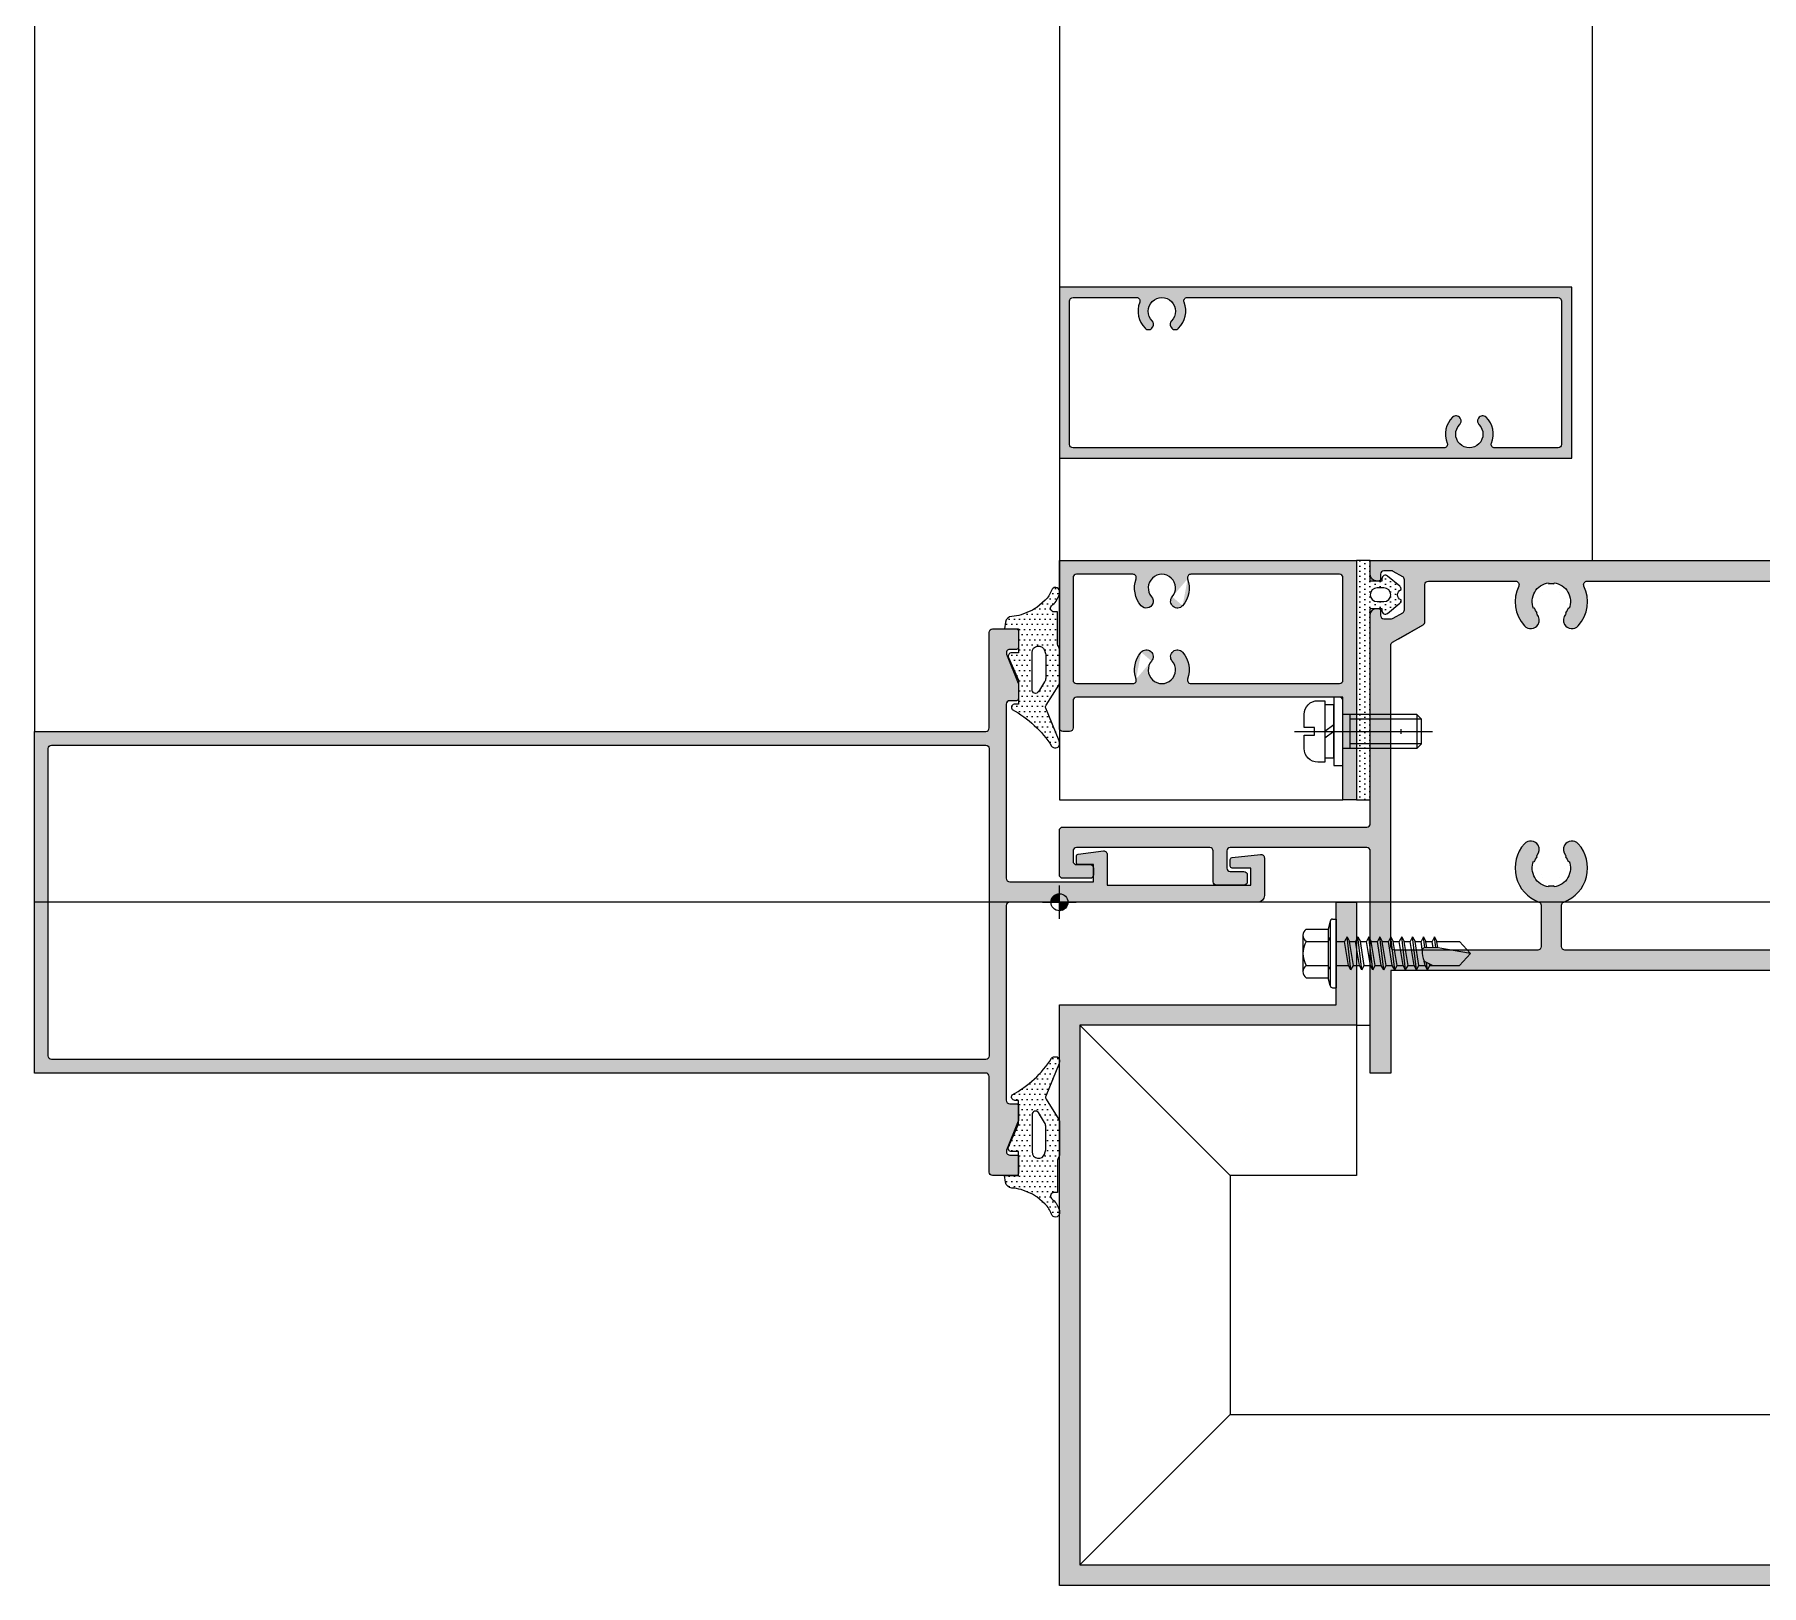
# Model space of a CAD drawing. Header units: millimetres. Extents: x 434053 to 1059003, y -2417481 to 936527.
# Drawn here: x 562013.7 to 562266.5, y -2235535.7 to -2235308.7 of the extents above; entities that cross this region are included whole.
import ezdxf

# ---------------------------------------------------------------- set-up
doc = ezdxf.new("R2010")
doc.units = ezdxf.units.MM
doc.header["$LTSCALE"] = 1000
doc.header["$MEASUREMENT"] = 0
for name, pattern in [('CENTER', [2, 1.25, -0.25, 0.25, -0.25]), ('CENTER2', [1.125, 0.75, -0.125, 0.125, -0.125]), ('HIDDEN', [9.525, 6.35, -3.175]), ('HIDDEN2', [4.7625, 3.175, -1.5875])]:
    doc.linetypes.add(name, pattern=pattern)
for name, color, linetype in [('ALUM', 1, 'Continuous'), ('ALUM-V', 11, 'Continuous'), ('ELASTOMER', 6, 'Continuous'), ('ELASTOMER-V', 241, 'Continuous'), ('EXTRUSION-V', 141, 'Continuous'), ('EXTRUSION1', 4, 'Continuous'), ('FASTENER', 191, 'Continuous'), ('GRID', 8, 'CENTER'), ('SFC-ELASTOMER', 6, 'Continuous'), ('SFC-ELASTOMER-V', 241, 'Continuous'), ('型材断面填充', 254, 'Continuous'), ('铝板断面填充', 14, 'Continuous')]:
    doc.layers.add(name, color=color, linetype=linetype)
pattern_1 = [(45, (-5.177405, -3.52174), (-0.04419417, 0.04419417), [])]

# ---------------------------------------------------------------- blocks, each defined once
blk = doc.blocks.new('20210923-LC06')
at = {"layer": '型材断面填充', "linetype": 'ByBlock'}
h = blk.add_hatch(color=256, dxfattribs=at)
h.paths.add_polyline_path([(75, 12.5), (0, 12.5), (0, -12.5), (75, -12.5)])
edge = h.paths.add_edge_path(flags=16)
edge.add_arc((73, 10.5), 0.5, 0, 90, ccw=False)
edge.add_line((73.5, 10.5), (73.5, -10.5))
edge.add_arc((73, -10.5), 0.5, -90, 0, ccw=False)
edge.add_line((73, -11), (63.71, -11))
edge.add_arc((63.71, -10.5), 0.5, 157.9757, 270, ccw=False)
edge.add_arc((60, -9), 3.5, 337.9757, 405.5225)
edge.add_arc((61.96, -7), 0.7, 45.5225, 150)
edge.add_line((61.36, -6.65), (61.3, -6.74))
edge.add_arc((61.91, -7.09), 0.7, 150, 224.9739)
edge.add_arc((60, -9), 2, -224.9739, 44.9739, ccw=False)
edge.add_arc((58.09, -7.09), 0.7, 315.0261, 390)
edge.add_line((58.7, -6.74), (58.64, -6.65))
edge.add_arc((58.04, -7), 0.7, 30, 134.4775)
edge.add_arc((60, -9), 3.5, 134.4775, 202.0243)
edge.add_arc((56.29, -10.5), 0.5, -90, 22.0243, ccw=False)
edge.add_line((56.29, -11), (2, -11))
edge.add_arc((2, -10.5), 0.5, 180, 270, ccw=False)
edge.add_line((1.5, -10.5), (1.5, 10.5))
edge.add_arc((2, 10.5), 0.5, 90, 180, ccw=False)
edge.add_line((2, 11), (11.29, 11))
edge.add_arc((11.29, 10.5), 0.5, -22.0243, 90, ccw=False)
edge.add_arc((15, 9), 3.5, 157.9757, 225.5225)
edge.add_arc((13.04, 7), 0.7, 225.5225, 330)
edge.add_line((13.64, 6.65), (13.7, 6.74))
edge.add_arc((13.09, 7.09), 0.7, 330, 404.9739)
edge.add_arc((15, 9), 2, -44.9739, 224.9739, ccw=False)
edge.add_arc((16.91, 7.09), 0.7, 135.0261, 210)
edge.add_line((16.3, 6.74), (16.36, 6.65))
edge.add_arc((16.96, 7), 0.7, 210, 314.4775)
edge.add_arc((15, 9), 3.5, 314.4775, 382.0243)
edge.add_arc((18.71, 10.5), 0.5, 90, 202.0243, ccw=False)
edge.add_line((18.71, 11), (73, 11))
at = {"color": 0, "linetype": 'ByBlock'}
blk.add_lwpolyline([(75, 12.5), (0, 12.5), (0, -12.5), (75, -12.5)], close=True, dxfattribs=at)
blk.add_lwpolyline([(73, 11, -0.414214), (73.5, 10.5), (73.5, -10.5, -0.414214), (73, -11), (63.71, -11, -0.531846), (63.24, -10.31, 0.30357), (62.45, -6.5, 0.490314), (61.36, -6.65), (61.3, -6.74, 0.339327), (61.41, -7.59, -2.412658), (58.59, -7.59, 0.339327), (58.7, -6.74), (58.64, -6.65, 0.490314), (57.55, -6.5, 0.30357), (56.76, -10.31, -0.531846), (56.29, -11), (2, -11, -0.414214), (1.5, -10.5), (1.5, 10.5, -0.414214), (2, 11), (11.29, 11, -0.531846), (11.76, 10.31, 0.30357), (12.55, 6.5, 0.490314), (13.64, 6.65), (13.7, 6.74, 0.339327), (13.59, 7.59, -2.412658), (16.41, 7.59, 0.339327), (16.3, 6.74), (16.36, 6.65, 0.490314), (17.45, 6.5, 0.30357), (18.24, 10.31, -0.531846), (18.71, 11)], format="xyb", close=True, dxfattribs=at)
blk = doc.blocks.new('20221228-LC13')
at = {"layer": '型材断面填充', "linetype": 'ByBlock'}
h = blk.add_hatch(color=256, dxfattribs=at)
edge = h.paths.add_edge_path()
edge.add_line((2, -20.5), (2, -24.5))
edge.add_arc((1.5, -24.5), 0.5, 270, 360, ccw=False)
edge.add_line((1.5, -25), (0.5, -25))
edge.add_arc((0.5, -24.5), 0.5, 180.0001, 270, ccw=False)
edge.add_line((0, -24.5), (0, 0))
edge.add_line((0, 0), (43.5, 0))
edge.add_line((43.5, 0), (43.5, -35))
edge.add_line((43.5, -35), (41.5, -35))
edge.add_line((41.5, -35), (41.5, -20.5))
edge.add_arc((41, -20.5), 0.5, 0.0001, 90)
edge.add_line((41, -20), (2.5, -20))
edge.add_arc((2.5, -20.5), 0.5, 90, 180)
edge = h.paths.add_edge_path(flags=16)
edge.add_arc((2.5, -17.5), 0.5, 180, 270)
edge.add_line((2.5, -18), (10.76, -18))
edge.add_arc((10.76, -17.5), 0.5, 270, 379.4712)
edge.add_arc((15, -16), 4, 139.4712, 199.4712, ccw=False)
edge.add_arc((12.72, -14.05), 1, -40.5288, 139.4712, ccw=False)
edge.add_arc((15, -16), 2, 139.4712, 400.5288)
edge.add_arc((17.28, -14.05), 1, 40.5288, 220.5288, ccw=False)
edge.add_arc((15, -16), 4, -19.4712, 40.5288, ccw=False)
edge.add_arc((19.24, -17.5), 0.5, 160.5288, 270)
edge.add_line((19.24, -18), (41, -18))
edge.add_arc((41, -17.5), 0.5, 270, 360)
edge.add_line((41.5, -17.5), (41.5, -2.5))
edge.add_arc((41, -2.5), 0.5, 0, 90)
edge.add_line((41, -2), (19.24, -2))
edge.add_arc((19.24, -2.5), 0.5, 90, 199.4712)
edge.add_arc((15, -4), 4, -40.5288, 19.4712, ccw=False)
edge.add_arc((17.28, -5.95), 1, 139.4712, 319.4712, ccw=False)
edge.add_arc((15, -4), 2, 319.4712, 580.5288)
edge.add_arc((12.72, -5.95), 1, -139.4712, 40.5288, ccw=False)
edge.add_arc((15, -4), 4, 160.5288, 220.5288, ccw=False)
edge.add_arc((10.76, -2.5), 0.5, 340.5288, 450)
edge.add_line((10.76, -2), (2.5, -2))
edge.add_arc((2.5, -2.5), 0.5, 90, 180)
edge.add_line((2, -2.5), (2, -17.5))
at = {"linetype": 'ByBlock'}
for points in [[(2, -20.5), (2, -24.5, -0.414214), (1.5, -25), (0.5, -25, -0.414213), (0, -24.5), (0, 0), (43.5, 0), (43.5, -35), (41.5, -35), (41.5, -20.5, 0.414213), (41, -20), (2.5, -20, 0.414214)], [(2, -17.5, 0.414214), (2.5, -18), (10.76, -18, 0.517638), (11.23, -17.33, -0.267949), (11.96, -13.4, -1), (13.48, -14.7, 2.170601), (16.52, -14.7, -1), (18.04, -13.4, -0.267949), (18.77, -17.33, 0.517638), (19.24, -18), (41, -18, 0.414214), (41.5, -17.5), (41.5, -2.5, 0.414214), (41, -2), (19.24, -2, 0.517638), (18.77, -2.67, -0.267949), (18.04, -6.6, -1), (16.52, -5.3, 2.170601), (13.48, -5.3, -1), (11.96, -6.6, -0.267949), (11.23, -2.67, 0.517638), (10.76, -2), (2.5, -2, 0.414214), (2, -2.5)]]:
    blk.add_lwpolyline(points, format="xyb", close=True, dxfattribs=at)
blk = doc.blocks.new('20211008-LC04')
at = {"layer": '型材断面填充', "linetype": 'ByBlock'}
h = blk.add_hatch(color=256, dxfattribs=at)
edge = h.paths.add_edge_path(flags=16)
edge.add_line((139.73, 22.5), (139.73, -22.5))
edge.add_arc((139.23, -22.5), 0.5, -90, 0, ccw=False)
edge.add_line((139.23, -23), (2.5, -23))
edge.add_arc((2.5, -22.5), 0.5, 180, 270, ccw=False)
edge.add_line((2, -22.5), (2, 22.5))
edge.add_arc((2.5, 22.5), 0.5, 90, 180, ccw=False)
edge.add_line((2.5, 23), (139.23, 23))
edge.add_arc((139.23, 22.5), 0.5, 0, 90, ccw=False)
edge = h.paths.add_edge_path()
edge.add_line((143.7, 37), (142.74, 37))
edge.add_arc((142.74, 36.5), 0.5, 90, 201.8014)
edge.add_line((142.27, 36.31), (143.98, 32.05))
edge.add_arc((143.7, 31.94), 0.3, 0, 21.8014, ccw=False)
edge.add_line((144, 31.94), (144, 29.8))
edge.add_arc((143.7, 29.8), 0.3, -90, 0, ccw=False)
edge.add_line((143.7, 29.5), (142.73, 29.5))
edge.add_arc((142.73, 29), 0.5, 90, 183.6619)
edge.add_line((142.23, 28.97), (142.23, 3.5))
edge.add_arc((142.73, 3.5), 0.5, 180, 270)
edge.add_line((142.73, 3), (155, 3))
edge.add_line((155, 3), (155, 5.5))
edge.add_line((155, 5.5), (152.8, 5.5))
edge.add_arc((152.8, 5.8), 0.3, 180, 270, ccw=False)
edge.add_line((152.5, 5.8), (152.5, 6.74))
edge.add_arc((152.8, 6.74), 0.3, 97.1808, 180, ccw=False)
edge.add_line((152.76, 7.03), (156.44, 7.5))
edge.add_arc((156.5, 7), 0.5, 0, 97.1808, ccw=False)
edge.add_line((157, 7), (157, 2.5))
edge.add_line((157, 2.5), (178, 2.5))
edge.add_line((178, 2.5), (178, 5))
edge.add_line((178, 5), (175.3, 5))
edge.add_arc((175.3, 5.3), 0.3, 180, 270, ccw=False)
edge.add_line((175, 5.3), (175, 6.23))
edge.add_arc((175.3, 6.23), 0.3, 96.3794, 180, ccw=False)
edge.add_line((175.27, 6.53), (179.44, 7))
edge.add_arc((179.5, 6.5), 0.5, 0, 96.3793, ccw=False)
edge.add_line((180, 6.5), (180, 1))
edge.add_arc((179, 1), 1, -90, 0, ccw=False)
edge.add_line((179, 0), (142.73, 0))
edge.add_arc((142.73, -0.5), 0.5, 90, 180)
edge.add_line((142.23, -0.5), (142.23, -28.97))
edge.add_arc((142.73, -29), 0.5, 176.3381, 270)
edge.add_line((142.73, -29.5), (143.7, -29.5))
edge.add_arc((143.7, -29.8), 0.3, 0, 90, ccw=False)
edge.add_line((144, -29.8), (144, -31.94))
edge.add_arc((143.7, -31.94), 0.3, 338.1986, 360, ccw=False)
edge.add_line((143.98, -32.05), (142.27, -36.31))
edge.add_arc((142.74, -36.5), 0.5, 158.1986, 270)
edge.add_line((142.74, -37), (143.7, -37))
edge.add_arc((143.7, -37.3), 0.3, 0, 90, ccw=False)
edge.add_line((144, -37.3), (144, -39.7))
edge.add_arc((143.7, -39.7), 0.3, -90, 0, ccw=False)
edge.add_line((143.7, -40), (140.23, -40))
edge.add_arc((140.23, -39.5), 0.5, 180, 270, ccw=False)
edge.add_line((139.73, -39.5), (139.73, -25.5))
edge.add_arc((139.23, -25.5), 0.5, 0, 90)
edge.add_line((139.23, -25), (0, -25))
edge.add_line((0, -25), (0, 25))
edge.add_line((0, 25), (139.23, 25))
edge.add_arc((139.23, 25.5), 0.5, 270, 360)
edge.add_line((139.73, 25.5), (139.73, 39.5))
edge.add_arc((140.23, 39.5), 0.5, 90, 180, ccw=False)
edge.add_line((140.23, 40), (143.7, 40))
edge.add_arc((143.7, 39.7), 0.3, 0, 90, ccw=False)
edge.add_line((144, 39.7), (144, 37.3))
edge.add_arc((143.7, 37.3), 0.3, 270, 360, ccw=False)
at = {"color": 0, "linetype": 'ByBlock'}
for points in [[(143.7, 37), (142.74, 37, 0.530598), (142.27, 36.31), (143.98, 32.05, -0.095415), (144, 31.94), (144, 29.8, -0.414214), (143.7, 29.5), (142.73, 29.5, 0.43306), (142.23, 28.97), (142.23, 3.5, 0.414214), (142.73, 3), (155, 3), (155, 5.5), (152.8, 5.5, -0.414214), (152.5, 5.8), (152.5, 6.74, -0.377964), (152.76, 7.03), (156.44, 7.5, -0.451416), (157, 7), (157, 2.5), (178, 2.5), (178, 5), (175.3, 5, -0.414214), (175, 5.3), (175, 6.23, -0.381966), (175.27, 6.53), (179.44, 7, -0.447213), (180, 6.5), (180, 1, -0.414214), (179, 0), (142.73, 0, 0.414214), (142.23, -0.5), (142.23, -28.97, 0.43306), (142.73, -29.5), (143.7, -29.5, -0.414214), (144, -29.8), (144, -31.94, -0.095415), (143.98, -32.05), (142.27, -36.31, 0.530598), (142.74, -37), (143.7, -37, -0.414214), (144, -37.3), (144, -39.7, -0.414214), (143.7, -40), (140.23, -40, -0.414214), (139.73, -39.5), (139.73, -25.5, 0.414214), (139.23, -25), (0, -25), (0, 25), (139.23, 25, 0.414214), (139.73, 25.5), (139.73, 39.5, -0.414214), (140.23, 40), (143.7, 40, -0.414214), (144, 39.7), (144, 37.3, -0.414214)], [(139.73, 22.5), (139.73, -22.5, -0.414214), (139.23, -23), (2.5, -23, -0.414214), (2, -22.5), (2, 22.5, -0.414214), (2.5, 23), (139.23, 23, -0.414214)]]:
    blk.add_lwpolyline(points, format="xyb", close=True, dxfattribs=at)
blk = doc.blocks.new('WP')
at = {"linetype": 'ByBlock'}
h = blk.add_hatch(dxfattribs=at)
h.set_pattern_fill('ANSI31', color=0, scale=0.5, style=0)
h.set_pattern_definition(pattern_1)
h.paths.add_polyline_path([(0, 1.25, 0.414214), (-1.25, 0), (0, 0)])
h = blk.add_hatch(dxfattribs=at)
h.set_pattern_fill('ANSI31', color=0, scale=0.5, style=0)
h.set_pattern_definition(pattern_1)
h.paths.add_polyline_path([(0, -1.25, 0.414214), (1.25, 0), (0, 0)])
at = {"color": 0, "linetype": 'ByBlock'}
for p, q in [((-2.45, 0), (2.45, 0)), ((0, -2.45), (0, 2.45))]:
    blk.add_line(p, q, dxfattribs=at)
blk.add_circle((0, 0), 1.25, dxfattribs=at)
blk = doc.blocks.new('1902-190121-05')
at = {"layer": 'SFC-ELASTOMER-V'}
h = blk.add_hatch(dxfattribs=at)
h.set_pattern_fill('DOTS', color=256, scale=12, style=0)
h.set_pattern_definition([(0, (-98970.10256, 48449.7369), (0.375, 0.75), [0, -0.75])])
edge = h.paths.add_edge_path(flags=16)
edge.add_arc((3, 3.79), 1, 340.0516, 360)
edge.add_line((4, 3.79), (4, 7.22))
edge.add_arc((3, 7.22), 1, 0, 32.5125)
edge.add_line((3.84, 7.75), (2.92, 9.2))
edge.add_arc((2.5, 8.93), 0.5, 32.5125, 180)
edge.add_line((2, 8.93), (2, 3.45))
edge.add_arc((2.95, 3.45), 0.945, 180, 344.0436)
edge.add_arc((7.7, 2.09), 4, 160.0516, 164.0436, ccw=False)
edge = h.paths.add_edge_path()
edge.add_line((5.7, -2.5), (5.2, -2.5))
edge.add_arc((5.2, -3), 0.5, 90, 226.5751)
edge.add_line((4.86, -3.36), (5.06, -3.56))
edge.add_arc((2.81, -6), 3.32, 16.0825, 47.2847, ccw=False)
edge.add_line((6, -5.08), (6, -5.53))
edge.add_arc((5.41, -5.5), 0.591, 194.2601, 356.8265, ccw=False)
edge.add_arc((1.38, -6.82), 3.65, 18.8601, 46.1587)
edge.add_line((3.91, -4.19), (2.69, -3.14))
edge.add_arc((6.85, 3.94), 8.22, 234.2774, 239.6178, ccw=False)
edge.add_line((2.05, -2.73), (0.43, -2.06))
edge.add_arc((-1.81, -11.81), 10, 77.0054, 85.1504)
edge.add_arc((-0.88, -0.85), 1, 188.5308, 265.1504, ccw=False)
edge.add_line((-1.87, -0.99), (-2.02, 0))
edge.add_line((-2.02, 0), (0, 0))
edge.add_line((0, 0), (0, 3.5))
edge.add_line((0, 3.5), (-1, 3.5))
edge.add_arc((-1, 4), 0.5, 157.3801, 270, ccw=False)
edge.add_line((-1.46, 4.19), (0, 7.5))
edge.add_line((0, 7.5), (0, 11))
edge.add_line((0, 11), (-0.5, 11))
edge.add_arc((-0.5, 11.5), 0.5, 143.1301, 270, ccw=False)
edge.add_arc((-8.49, 25.72), 15.85, 298.5903, 327.3087)
edge.add_arc((5.28, 16.89), 0.5, 90, 147.3087, ccw=False)
edge.add_line((5.28, 17.39), (5.5, 17.39))
edge.add_arc((5.5, 16.89), 0.5, 0, 90, ccw=False)
edge.add_line((6, 16.89), (6, 16.57))
edge.add_arc((5.5, 16.57), 0.5, 337.7652, 360, ccw=False)
edge.add_line((5.96, 16.38), (4.01, 11.61))
edge.add_arc((4.47, 11.42), 0.5, 157.7652, 212.5125)
edge.add_line((4.05, 11.15), (5.92, 8.21))
edge.add_arc((5.5, 7.95), 0.5, 0, 32.5125, ccw=False)
edge.add_line((6, 7.95), (6, 2.99))
edge.add_arc((5.5, 2.99), 0.5, 323.1301, 360, ccw=False)
edge.add_arc((6.7, 2.09), 1, 143.1301, 180)
edge.add_line((5.7, 2.09), (5.7, -2.5))
at = {"color": 0, "linetype": 'ByBlock'}
blk.add_lwpolyline([(5.7, -2.5), (5.2, -2.5, 0.678166), (4.86, -3.36), (5.06, -3.56, -0.136993), (6, -5.08), (6, -5.53, -0.858364), (4.84, -5.64), (4.84, -5.64, 0.119679), (3.91, -4.19), (2.69, -3.14, -0.023306), (2.05, -2.73), (0.43, -2.06, 0.035554), (-0.97, -1.84, -0.347355), (-1.87, -0.99), (-2.02, 0), (0, 0), (0, 3.5), (-1, 3.5, -0.535184), (-1.46, 4.19), (0, 7.5), (0, 11), (-0.5, 11, -0.618034), (-0.9, 11.8, 0.125968), (4.86, 17.16, -0.255402), (5.28, 17.39), (5.5, 17.39, -0.414214), (6, 16.89), (6, 16.57, -0.097323), (5.96, 16.38), (4.01, 11.61, 0.24353), (4.05, 11.15), (5.92, 8.21, -0.142822), (6, 7.95), (6, 2.99, -0.162278), (5.9, 2.69, 0.162278), (5.7, 2.09), (5.7, -2.5)], format="xyb", dxfattribs=at)
blk.add_lwpolyline([(3.94, 3.45, 0.087262), (4, 3.79), (4, 7.22, 0.142822), (3.84, 7.75), (2.92, 9.2, 0.750054), (2, 8.93), (2, 3.45, 0.869621), (3.85, 3.19, -0.01742)], format="xyb", close=True, dxfattribs=at)
blk = doc.blocks.new('20211011-JT01')
at = {"layer": 'ELASTOMER-V', "linetype": 'ByBlock'}
h = blk.add_hatch(dxfattribs=at)
h.set_pattern_fill('DOTS', color=256, scale=12, style=0)
h.set_pattern_definition([(0, (-12255.53796, 34222.6955), (0.375, 0.75), [0, -0.75])])
edge = h.paths.add_edge_path(flags=16)
edge.add_line((-1, -3), (-1, -4))
edge.add_arc((0, -4), 1, 180, 360)
edge.add_line((1, -4), (1, -3))
edge.add_arc((0, -3), 1, 0, 180)
edge = h.paths.add_edge_path()
edge.add_line((30, -5), (2, -5))
edge.add_line((2, -5), (2, -3.3))
edge.add_line((2, -3.3), (2.35, -3.3))
edge.add_arc((2.35, -2.8), 0.5, 270, 399.5346)
edge.add_line((2.74, -2.48), (1.25, -0.68))
edge.add_arc((0.86, -1), 0.5, 39.5346, 90)
edge.add_line((0.86, -0.5), (0.75, -0.5))
edge.add_arc((0, -0.19), 0.813, 202.6199, 337.3801, ccw=False)
edge.add_line((-0.75, -0.5), (-0.86, -0.5))
edge.add_arc((-0.86, -1), 0.5, 90, 140.4654)
edge.add_line((-1.25, -0.68), (-2.74, -2.48))
edge.add_arc((-2.35, -2.8), 0.5, 140.4654, 270)
edge.add_line((-2.35, -3.3), (-2, -3.3))
edge.add_line((-2, -3.3), (-2, -5))
edge.add_line((-2, -5), (-5, -5))
edge.add_line((-5, -5), (-5, -7))
edge.add_line((-5, -7), (30, -7))
edge.add_line((30, -7), (30, -5))
at = {"color": 0, "linetype": 'ByBlock'}
for points in [[(30, -7), (30, -5), (2, -5), (2, -3.3), (2.35, -3.3, 0.634219), (2.74, -2.48), (1.25, -0.68, 0.223826), (0.86, -0.5), (0.75, -0.5, -0.666667), (-0.75, -0.5), (-0.86, -0.5, 0.223826), (-1.25, -0.68), (-2.74, -2.48, 0.634219), (-2.35, -3.3), (-2, -3.3), (-2, -5), (-5, -5), (-5, -7)], [(-1, -3), (-1, -4, 1), (1, -4), (1, -3, 1)]]:
    blk.add_lwpolyline(points, format="xyb", close=True, dxfattribs=at)
blk = doc.blocks.new('*U554')
at = {"color": 0, "linetype": 'HIDDEN2'}
for p, q in [((-2.5, 10.81), (-1.8, 11.51)), ((-2.5, 10.81), (-2.5, 0)), ((-2.5, 10.81), (2.5, 10.81)), ((1.8, 11.51), (-1.8, 11.51)), ((-1.8, 11.51), (-1.8, 1)), ((1.8, 11.51), (2.5, 10.81)), ((1.8, 11.51), (1.8, 1)), ((2.5, 10.81), (2.5, 0)), ((-2.5, 1), (2.5, 1))]:
    blk.add_line(p, q, dxfattribs=at)
at = {"color": 0, "linetype": 'ByBlock'}
for p, q in [((-0.97, -1.33), (0, -2.67)), ((0, -1.33), (0.97, -2.67))]:
    blk.add_line(p, q, dxfattribs=at)
for points in [[(-5, -1.33), (5, -1.33), (5, 0), (-5, 0), (-5, -1.33)], [(-3.88, -2.67), (3.88, -2.67), (3.88, -1.33), (-3.88, -1.33), (-3.88, -2.67)]]:
    blk.add_lwpolyline(points, dxfattribs=at)
blk.add_lwpolyline([(-0.56, -4.17), (-0.56, -5.67), (-2.5, -5.67, -0.414214), (-4.5, -3.67), (-4.5, -2.67), (4.5, -2.67), (4.5, -3.67, -0.414214), (2.5, -5.67), (0.56, -5.67), (0.56, -4.17)], format="xyb", close=True, dxfattribs=at)
at = {"layer": 'GRID', "color": 9, "linetype": 'CENTER2', "ltscale": 0.5}
for p, q in [((0, -7.07), (0, 13.1)), ((0.35, 8.51), (-0.35, 8.51))]:
    blk.add_line(p, q, dxfattribs=at)
blk = doc.blocks.new('20221117-LC01')
at = {"layer": '型材断面填充', "linetype": 'ByBlock'}
h = blk.add_hatch(color=256, dxfattribs=at)
edge = h.paths.add_edge_path(flags=16)
edge.add_line((-52.19, 52.26), (-52.07, 52.35))
edge.add_arc((-50, 54), 2.65, 201.4804, 218.5196, ccw=False)
edge.add_line((-52.47, 53.03), (-52.61, 52.97))
edge.add_arc((-50, 54), 2.8, 98.5196, 201.4804, ccw=False)
edge.add_line((-50.41, 56.77), (-50.39, 56.62))
edge.add_arc((-50, 54), 2.65, 81.4804, 98.5196, ccw=False)
edge.add_line((-49.61, 56.62), (-49.59, 56.77))
edge.add_arc((-50, 54), 2.8, -21.4804, 81.4804, ccw=False)
edge.add_line((-47.39, 52.97), (-47.53, 53.03))
edge.add_arc((-50, 54), 2.65, 321.4804, 338.5196, ccw=False)
edge.add_line((-47.93, 52.35), (-47.81, 52.26))
edge.add_arc((-50, 54), 2.8, 317.9774, 321.4804, ccw=False)
edge.add_arc((-46.99, 51.29), 1.25, 137.9774, 210)
edge.add_arc((-46.99, 51.29), 1.25, 210, 317.9774)
edge.add_arc((-50, 54), 5.3, 317.9774, 385.5332)
edge.add_arc((-44.77, 56.5), 0.5, 90, 205.5332, ccw=False)
edge.add_line((-44.77, 57), (-3.5, 57))
edge.add_arc((-3.5, 56.5), 0.5, 0, 90, ccw=False)
edge.add_line((-3, 56.5), (-3, 3.5))
edge.add_arc((-3.5, 3.5), 0.5, -90, 0, ccw=False)
edge.add_line((-3.5, 3), (-48, 3))
edge.add_arc((-48, 3.5), 0.5, 180, 270, ccw=False)
edge.add_line((-48.5, 3.5), (-48.5, 9.56))
edge.add_arc((-48, 9.56), 0.5, 110.1713, 180, ccw=False)
edge.add_arc((-50, 15), 5.3, 290.1713, 402.0226)
edge.add_arc((-46.99, 17.71), 1.25, 42.0226, 150)
edge.add_arc((-46.99, 17.71), 1.25, 150, 222.0226)
edge.add_arc((-50, 15), 2.8, 38.5196, 42.0226, ccw=False)
edge.add_line((-47.81, 16.74), (-47.93, 16.65))
edge.add_arc((-50, 15), 2.65, 21.4804, 38.5196, ccw=False)
edge.add_line((-47.53, 15.97), (-47.39, 16.03))
edge.add_arc((-50, 15), 2.8, -81.4804, 21.4804, ccw=False)
edge.add_line((-49.59, 12.23), (-49.61, 12.38))
edge.add_arc((-50, 15), 2.65, 261.4804, 278.5196, ccw=False)
edge.add_line((-50.39, 12.38), (-50.41, 12.23))
edge.add_arc((-50, 15), 2.8, 158.5196, 261.4804, ccw=False)
edge.add_line((-52.61, 16.03), (-52.47, 15.97))
edge.add_arc((-50, 15), 2.65, 141.4804, 158.5196, ccw=False)
edge.add_line((-52.07, 16.65), (-52.19, 16.74))
edge.add_arc((-50, 15), 2.8, 137.9774, 141.4804, ccw=False)
edge.add_arc((-53.01, 17.71), 1.25, 317.9774, 390)
edge.add_arc((-53.01, 17.71), 1.25, 30, 137.9774)
edge.add_arc((-50, 15), 5.3, 137.9774, 249.8287)
edge.add_arc((-52, 9.56), 0.5, 0, 69.8287, ccw=False)
edge.add_line((-51.5, 9.56), (-51.5, 3.5))
edge.add_arc((-52, 3.5), 0.5, 270, 360, ccw=False)
edge.add_line((-52, 3), (-126, 3))
edge.add_arc((-126, 3.5), 0.5, 180, 270, ccw=False)
edge.add_line((-126.5, 3.5), (-126.5, 9.56))
edge.add_arc((-126, 9.56), 0.5, 110.1713, 180, ccw=False)
edge.add_arc((-128, 15), 5.3, 290.1713, 402.0226)
edge.add_arc((-124.99, 17.71), 1.25, 42.0226, 150)
edge.add_arc((-124.99, 17.71), 1.25, 150, 222.0226)
edge.add_arc((-128, 15), 2.8, 38.5196, 42.0226, ccw=False)
edge.add_line((-125.81, 16.74), (-125.93, 16.65))
edge.add_arc((-128, 15), 2.65, 21.4804, 38.5196, ccw=False)
edge.add_line((-125.53, 15.97), (-125.39, 16.03))
edge.add_arc((-128, 15), 2.8, -81.4804, 21.4804, ccw=False)
edge.add_line((-127.59, 12.23), (-127.61, 12.38))
edge.add_arc((-128, 15), 2.65, 261.4804, 278.5196, ccw=False)
edge.add_line((-128.39, 12.38), (-128.41, 12.23))
edge.add_arc((-128, 15), 2.8, 158.5196, 261.4804, ccw=False)
edge.add_line((-130.61, 16.03), (-130.47, 15.97))
edge.add_arc((-128, 15), 2.65, 141.4804, 158.5196, ccw=False)
edge.add_line((-130.07, 16.65), (-130.19, 16.74))
edge.add_arc((-128, 15), 2.8, 137.9774, 141.4804, ccw=False)
edge.add_arc((-131.01, 17.71), 1.25, 317.9774, 390)
edge.add_arc((-131.01, 17.71), 1.25, 30, 137.9774)
edge.add_arc((-128, 15), 5.3, 137.9774, 249.8287)
edge.add_arc((-130, 9.56), 0.5, 0, 69.8287, ccw=False)
edge.add_line((-129.5, 9.56), (-129.5, 3.5))
edge.add_arc((-130, 3.5), 0.5, -90, 0, ccw=False)
edge.add_line((-130, 3), (-151, 3))
edge.add_arc((-151, 3.5), 0.5, 180, 270, ccw=False)
edge.add_line((-151.5, 3.5), (-151.5, 47.61))
edge.add_arc((-151, 47.61), 0.5, 119.7449, 180, ccw=False)
edge.add_line((-151.25, 48.05), (-146.75, 50.61))
edge.add_arc((-147, 51.05), 0.5, 299.7449, 360)
edge.add_line((-146.5, 51.05), (-146.5, 56.5))
edge.add_arc((-146, 56.5), 0.5, 90, 180, ccw=False)
edge.add_line((-146, 57), (-133.23, 57))
edge.add_arc((-133.23, 56.5), 0.5, -25.5332, 90, ccw=False)
edge.add_arc((-128, 54), 5.3, 154.4668, 222.0226)
edge.add_arc((-131.01, 51.29), 1.25, 222.0226, 330)
edge.add_arc((-131.01, 51.29), 1.25, 330, 402.0226)
edge.add_arc((-128, 54), 2.8, 218.5196, 222.0226, ccw=False)
edge.add_line((-130.19, 52.26), (-130.07, 52.35))
edge.add_arc((-128, 54), 2.65, 201.4804, 218.5196, ccw=False)
edge.add_line((-130.47, 53.03), (-130.61, 52.97))
edge.add_arc((-128, 54), 2.8, 98.5196, 201.4804, ccw=False)
edge.add_line((-128.41, 56.77), (-128.39, 56.62))
edge.add_arc((-128, 54), 2.65, 81.4804, 98.5196, ccw=False)
edge.add_line((-127.61, 56.62), (-127.59, 56.77))
edge.add_arc((-128, 54), 2.8, -21.4804, 81.4804, ccw=False)
edge.add_line((-125.39, 52.97), (-125.53, 53.03))
edge.add_arc((-128, 54), 2.65, 321.4804, 338.5196, ccw=False)
edge.add_line((-125.93, 52.35), (-125.81, 52.26))
edge.add_arc((-128, 54), 2.8, 317.9774, 321.4804, ccw=False)
edge.add_arc((-124.99, 51.29), 1.25, 137.9774, 210)
edge.add_arc((-124.99, 51.29), 1.25, 210, 317.9774)
edge.add_arc((-128, 54), 5.3, 317.9774, 385.5332)
edge.add_arc((-122.77, 56.5), 0.5, 90, 205.5332, ccw=False)
edge.add_line((-122.77, 57), (-55.23, 57))
edge.add_arc((-55.23, 56.5), 0.5, -25.5332, 90, ccw=False)
edge.add_arc((-50, 54), 5.3, 154.4668, 222.0226)
edge.add_arc((-53.01, 51.29), 1.25, 222.0226, 330)
edge.add_arc((-53.01, 51.29), 1.25, 330, 402.0226)
edge.add_arc((-50, 54), 2.8, 218.5196, 222.0226, ccw=False)
edge = h.paths.add_edge_path()
edge.add_line((-25, 0), (-25, -15))
edge.add_line((-25, -15), (-28, -15))
edge.add_line((-28, -15), (-28, 0))
edge.add_line((-28, 0), (-151.5, 0))
edge.add_line((-151.5, 0), (-151.5, -15))
edge.add_line((-151.5, -15), (-154.5, -15))
edge.add_line((-154.5, -15), (-154.5, 17.5))
edge.add_arc((-155, 17.5), 0.5, 0, 90)
edge.add_line((-155, 18), (-175, 18))
edge.add_arc((-175, 17.5), 0.5, 90, 180)
edge.add_line((-175.5, 17.5), (-175.5, 15))
edge.add_arc((-175, 15), 0.5, 180, 270)
edge.add_line((-175, 14.5), (-173, 14.5))
edge.add_arc((-173, 14), 0.5, 0, 90, ccw=False)
edge.add_line((-172.5, 14), (-172.5, 13))
edge.add_arc((-173, 13), 0.5, -90, 0, ccw=False)
edge.add_line((-173, 12.5), (-177, 12.5))
edge.add_arc((-177, 13), 0.5, 180, 270, ccw=False)
edge.add_line((-177.5, 13), (-177.5, 17.5))
edge.add_arc((-178, 17.5), 0.5, 0, 90)
edge.add_line((-178, 18), (-197.5, 18))
edge.add_arc((-197.5, 17.5), 0.5, 90, 180)
edge.add_line((-198, 17.5), (-198, 16))
edge.add_arc((-197.5, 16), 0.5, 180, 270)
edge.add_line((-197.5, 15.5), (-195.5, 15.5))
edge.add_arc((-195.5, 15), 0.5, 0, 90, ccw=False)
edge.add_line((-195, 15), (-195, 14))
edge.add_arc((-195.5, 14), 0.5, -90, 0, ccw=False)
edge.add_line((-195.5, 13.5), (-199.5, 13.5))
edge.add_arc((-199.5, 14), 0.5, 180, 270, ccw=False)
edge.add_line((-200, 14), (-200, 20.5))
edge.add_arc((-199.5, 20.5), 0.5, 90, 180, ccw=False)
edge.add_line((-199.5, 21), (-155, 21))
edge.add_arc((-155, 21.5), 0.5, 270, 360)
edge.add_line((-154.5, 21.5), (-154.5, 52))
edge.add_arc((-153.5, 52), 1, 90, 180, ccw=False)
edge.add_line((-153.5, 53), (-153.3, 53))
edge.add_arc((-153.3, 52.7), 0.3, 0, 90, ccw=False)
edge.add_line((-153, 52.7), (-153, 52))
edge.add_arc((-152.5, 52), 0.5, 180, 270)
edge.add_line((-152.5, 51.5), (-151.38, 51.5))
edge.add_arc((-151.38, 52), 0.5, 270, 299.7449)
edge.add_line((-151.13, 51.57), (-149.75, 52.36))
edge.add_arc((-150, 52.79), 0.5, 299.7449, 360)
edge.add_line((-149.5, 52.79), (-149.5, 57.21))
edge.add_arc((-150, 57.21), 0.5, 0, 60.2551)
edge.add_line((-149.75, 57.64), (-151.13, 58.43))
edge.add_arc((-151.38, 58), 0.5, 60.2551, 90)
edge.add_line((-151.38, 58.5), (-152.5, 58.5))
edge.add_arc((-152.5, 58), 0.5, 90, 180)
edge.add_line((-153, 58), (-153, 57.3))
edge.add_arc((-153.3, 57.3), 0.3, -90, 0, ccw=False)
edge.add_line((-153.3, 57), (-153.5, 57))
edge.add_arc((-153.5, 58), 1, 180, 270, ccw=False)
edge.add_line((-154.5, 58), (-154.5, 60))
edge.add_line((-154.5, 60), (0, 60))
edge.add_line((0, 60), (0, 0))
edge.add_line((0, 0), (-25, 0))
at = {"color": 0, "linetype": 'ByBlock'}
for points in [[(-25, 0), (-25, -15), (-28, -15), (-28, 0), (-151.5, 0), (-151.5, -15), (-154.5, -15), (-154.5, 17.5, 0.414214), (-155, 18), (-175, 18, 0.414213), (-175.5, 17.5), (-175.5, 15, 0.414214), (-175, 14.5), (-173, 14.5, -0.414214), (-172.5, 14), (-172.5, 13, -0.414214), (-173, 12.5), (-177, 12.5, -0.414214), (-177.5, 13), (-177.5, 17.5, 0.414214), (-178, 18), (-197.5, 18, 0.414214), (-198, 17.5), (-198, 16, 0.414214), (-197.5, 15.5), (-195.5, 15.5, -0.414214), (-195, 15), (-195, 14, -0.414214), (-195.5, 13.5), (-199.5, 13.5, -0.414214), (-200, 14), (-200, 20.5, -0.414214), (-199.5, 21), (-155, 21, 0.414214), (-154.5, 21.5), (-154.5, 52, -0.414214), (-153.5, 53), (-153.3, 53, -0.414214), (-153, 52.7), (-153, 52, 0.414214), (-152.5, 51.5), (-151.38, 51.5, 0.13052), (-151.13, 51.57), (-149.75, 52.36, 0.269143), (-149.5, 52.79), (-149.5, 57.21, 0.269143), (-149.75, 57.64), (-151.13, 58.43, 0.13052), (-151.38, 58.5), (-152.5, 58.5, 0.414214), (-153, 58), (-153, 57.3, -0.414214), (-153.3, 57), (-153.5, 57, -0.414214), (-154.5, 58), (-154.5, 60), (0, 60), (0, 0)], [(-52.19, 52.26), (-52.07, 52.35, -0.074485), (-52.47, 53.03), (-52.61, 52.97, -0.482132), (-50.41, 56.77), (-50.39, 56.62, -0.074485), (-49.61, 56.62), (-49.59, 56.77, -0.482132), (-47.39, 52.97), (-47.53, 53.03, -0.074485), (-47.93, 52.35), (-47.81, 52.26, -0.015286), (-47.92, 52.13, 0.325029), (-48.07, 50.66, 0.509401), (-46.06, 50.45, 0.303613), (-45.22, 56.28, -0.55165), (-44.77, 57), (-3.5, 57, -0.414214), (-3, 56.5), (-3, 3.5, -0.414214), (-3.5, 3), (-48, 3, -0.414214), (-48.5, 3.5), (-48.5, 9.56, -0.314477), (-48.17, 10.03, 0.530878), (-46.06, 18.55, 0.509401), (-48.07, 18.34, 0.325029), (-47.92, 16.87, -0.015286), (-47.81, 16.74), (-47.93, 16.65, -0.074485), (-47.53, 15.97), (-47.39, 16.03, -0.482132), (-49.59, 12.23), (-49.61, 12.38, -0.074485), (-50.39, 12.38), (-50.41, 12.23, -0.482132), (-52.61, 16.03), (-52.47, 15.97, -0.074485), (-52.07, 16.65), (-52.19, 16.74, -0.015286), (-52.08, 16.87, 0.325029), (-51.93, 18.34, 0.509401), (-53.94, 18.55, 0.530878), (-51.83, 10.03, -0.314477), (-51.5, 9.56), (-51.5, 3.5, -0.414214), (-52, 3), (-126, 3, -0.414214), (-126.5, 3.5), (-126.5, 9.56, -0.314477), (-126.17, 10.03, 0.530878), (-124.06, 18.55, 0.509401), (-126.07, 18.34, 0.325029), (-125.92, 16.87, -0.015286), (-125.81, 16.74), (-125.93, 16.65, -0.074485), (-125.53, 15.97), (-125.39, 16.03, -0.482132), (-127.59, 12.23), (-127.61, 12.38, -0.074485), (-128.39, 12.38), (-128.41, 12.23, -0.482132), (-130.61, 16.03), (-130.47, 15.97, -0.074485), (-130.07, 16.65), (-130.19, 16.74, -0.015286), (-130.08, 16.87, 0.325029), (-129.93, 18.34, 0.509401), (-131.94, 18.55, 0.530878), (-129.83, 10.03, -0.314477), (-129.5, 9.56), (-129.5, 3.5, -0.414214), (-130, 3), (-151, 3, -0.414214), (-151.5, 3.5), (-151.5, 47.61, -0.269143), (-151.25, 48.05), (-146.75, 50.61, 0.269143), (-146.5, 51.05), (-146.5, 56.5, -0.414214), (-146, 57), (-133.23, 57, -0.55165), (-132.78, 56.28, 0.303613), (-131.94, 50.45, 0.509401), (-129.93, 50.66, 0.325029), (-130.08, 52.13, -0.015286), (-130.19, 52.26), (-130.07, 52.35, -0.074485), (-130.47, 53.03), (-130.61, 52.97, -0.482132), (-128.41, 56.77), (-128.39, 56.62, -0.074485), (-127.61, 56.62), (-127.59, 56.77, -0.482132), (-125.39, 52.97), (-125.53, 53.03, -0.074485), (-125.93, 52.35), (-125.81, 52.26, -0.015286), (-125.92, 52.13, 0.325029), (-126.07, 50.66, 0.509401), (-124.06, 50.45, 0.303613), (-123.22, 56.28, -0.55165), (-122.77, 57), (-55.23, 57, -0.55165), (-54.78, 56.28, 0.303613), (-53.94, 50.45, 0.509401), (-51.93, 50.66, 0.325029), (-52.08, 52.13, -0.015286)]]:
    blk.add_lwpolyline(points, format="xyb", close=True, dxfattribs=at)
blk = doc.blocks.new('*U561')
at = {"linetype": 'ByBlock', "lineweight": -2}
for p, q in [((-3.1, 3.85), (-3.1, 1)), ((2.33, 4.25), (-2.33, 4.25)), ((-1.55, 3.85), (-1.55, 1)), ((1.55, 3.85), (1.55, 1)), ((3.1, 3.85), (3.1, 1)), ((-4.4, 0.45), (-4.4, 0)), ((4.4, 0), (-4.4, 0)), ((-4.1, 0.75), (-3.1, 1)), ((4.1, 0.75), (-4.1, 0.75)), ((3.1, 1), (-3.1, 1)), ((-2.04, 0.75), (-1.55, 1)), ((-1.55, 0), (-1.55, -1.59)), ((2.15, 0.75), (1.55, 1)), ((1.55, 0), (1.55, -1.09)), ((4.1, 0.75), (3.1, 1)), ((4.4, 0.45), (4.4, 0)), ((-2.11, -1.9), (2.11, -1.4)), ((-2.11, -1.9), (-1.55, -1.59)), ((-2.11, -1.9), (-1.55, -2.21)), ((-1.55, -1.59), (1.55, -1.09)), ((-1.55, -2.21), (1.55, -1.71)), ((-1.55, -2.21), (-1.55, -2.99)), ((1.55, -0.31), (1.55, -1.09)), ((2.11, -1.4), (1.55, -1.09)), ((2.11, -1.4), (1.55, -1.71)), ((1.55, -1.71), (1.55, -2.49)), ((-2.11, -3.3), (2.11, -2.8)), ((-2.11, -3.3), (-1.55, -2.99)), ((-2.11, -3.3), (-1.55, -3.61)), ((-2.11, -4.7), (2.11, -4.2)), ((-2.11, -4.7), (-1.55, -4.39)), ((-1.55, -2.99), (1.55, -2.49)), ((-1.55, -3.61), (1.55, -3.11)), ((-1.55, -3.61), (-1.55, -4.39)), ((-1.55, -4.39), (1.55, -3.89)), ((2.11, -2.8), (1.55, -2.49)), ((2.11, -2.8), (1.55, -3.11)), ((1.55, -3.11), (1.55, -3.89)), ((2.11, -4.2), (1.55, -3.89)), ((2.11, -4.2), (1.55, -4.51)), ((-2.11, -4.7), (-1.55, -5.01)), ((-2.11, -6.1), (2.11, -5.6)), ((-2.11, -6.1), (-1.55, -5.79)), ((-2.11, -6.1), (-1.55, -6.41)), ((-1.55, -5.01), (1.55, -4.51)), ((-1.55, -5.01), (-1.55, -5.79)), ((-1.55, -5.79), (1.55, -5.29)), ((-1.55, -6.41), (1.55, -5.91)), ((-1.55, -6.41), (-1.55, -7.19)), ((1.55, -4.51), (1.55, -5.29)), ((2.11, -5.6), (1.55, -5.29)), ((2.11, -5.6), (1.55, -5.91)), ((1.55, -5.91), (1.55, -6.69)), ((-2.11, -7.5), (2.11, -7)), ((-2.11, -7.5), (-1.55, -7.19)), ((-2.11, -7.5), (-1.55, -7.81)), ((-2.11, -8.9), (2.11, -8.4)), ((-2.11, -8.9), (-1.55, -8.59)), ((-1.55, -7.19), (1.55, -6.69)), ((-1.55, -7.81), (1.55, -7.31)), ((-1.55, -7.81), (-1.55, -8.59)), ((-1.55, -8.59), (1.55, -8.09)), ((-1.55, -9.21), (1.55, -8.71)), ((2.11, -7), (1.55, -6.69)), ((2.11, -7), (1.55, -7.31)), ((1.55, -7.31), (1.55, -8.09)), ((2.11, -8.4), (1.55, -8.09)), ((2.11, -8.4), (1.55, -8.71)), ((1.55, -8.71), (1.55, -9.49)), ((-2.11, -8.9), (-1.55, -9.21)), ((-2.11, -10.3), (2.11, -9.8)), ((-2.11, -10.3), (-1.55, -9.99)), ((-2.11, -10.3), (-1.55, -10.61)), ((-1.55, -9.21), (-1.55, -9.99)), ((-1.55, -9.99), (1.55, -9.49)), ((-1.55, -10.61), (1.55, -10.11)), ((-1.55, -10.61), (-1.55, -11.39)), ((0.56, -11.04), (1.55, -10.89)), ((2.11, -9.8), (1.55, -9.49)), ((2.11, -9.8), (1.55, -10.11)), ((1.55, -10.11), (1.55, -10.89)), ((2.11, -11.2), (1.55, -10.89)), ((-2.11, -11.7), (-1.55, -11.39)), ((-2.11, -11.7), (-1.14, -11.58)), ((-2.11, -11.7), (-1.55, -12.01)), ((-1.55, -11.39), (-0.99, -11.29)), ((-1.55, -12.01), (-1.33, -11.97)), ((-1.55, -12.01), (-1.55, -15.8)), ((0.71, -11.35), (2.11, -11.2)), ((0.71, -11.63), (1.55, -11.51)), ((0.71, -12.41), (1.55, -12.29)), ((0.71, -12.75), (2.11, -12.6)), ((0.71, -13.03), (1.55, -12.91)), ((2.11, -11.2), (1.55, -11.51)), ((1.55, -11.51), (1.55, -12.29)), ((2.11, -12.6), (1.55, -12.29)), ((2.11, -12.6), (1.55, -12.91)), ((1.55, -12.91), (1.55, -15.8)), ((0, -17.2), (-1.55, -15.8)), ((0, -17.2), (1.55, -15.8))]:
    blk.add_line(p, q, dxfattribs=at)
blk.add_lwpolyline([(0, -17.2), (0.71, -13.03), (0.71, -11.3, 0.417657), (0.41, -11, 0.097062), (-0.99, -11.29), (-1.55, -12.4)], format="xyb", dxfattribs=at)
for centre, radius, start, end in [((-2.33, 3.3), 0.951, 35.4009, 144.5991), ((0, 1.05), 3.2, 61.0594, 118.9406), ((2.33, 3.3), 0.951, 35.4009, 144.5991), ((-4.1, 0.45), 0.3, 90, 180), ((4.1, 0.45), 0.3, 0, 90)]:
    blk.add_arc(centre, radius, start, end, dxfattribs=at)
blk = doc.blocks.new('A$C10057B61')
at = {"layer": '铝板断面填充', "linetype": 'ByBlock'}
blk.add_hatch(color=14, dxfattribs=at).paths.add_polyline_path([(15098.86, 11459.61), (15098.86, 11444.61), (15118.86, 11444.61), (15118.86, 11369.61), (14918.86, 11369.61), (14918.86, 11454.61), (14959.36, 11454.61), (14959.36, 11469.61), (14962.36, 11469.61), (14962.36, 11451.61), (14921.86, 11451.61), (14921.86, 11372.61), (15115.86, 11372.61), (15115.86, 11441.61), (15095.86, 11441.61), (15095.86, 11459.61)])
at = {"color": 0, "linetype": 'ByBlock', "elevation": 0}
blk.add_lwpolyline([(14968.54, 11508.18), (14972.11, 11510.22, 0.269143), (14972.36, 11510.66), (14972.36, 11516.11)], format="xyb", dxfattribs=at)
at = {"layer": 'ALUM', "linetype": 'ByBlock', "elevation": 0}
blk.add_lwpolyline([(15098.86, 11459.61), (15098.86, 11444.61), (15118.86, 11444.61), (15118.86, 11369.61), (14918.86, 11369.61), (14918.86, 11454.61), (14959.36, 11454.61), (14959.36, 11469.61), (14962.36, 11469.61), (14962.36, 11451.61), (14921.86, 11451.61), (14921.86, 11372.61), (15115.86, 11372.61), (15115.86, 11441.61), (15095.86, 11441.61), (15095.86, 11459.61)], close=True, dxfattribs=at)
at = {"layer": 'ALUM-V'}
for p, q in [((14943.86, 11429.61, 0), (14921.86, 11451.61, 0)), ((14943.86, 11394.61, 0), (14921.86, 11372.61, 0))]:
    blk.add_line(p, q, dxfattribs=at)
at = {"layer": 'ALUM-V', "elevation": 0}
blk.add_lwpolyline([(14962.36, 11451.61), (14962.36, 11429.61), (14943.86, 11429.61), (14943.86, 11394.61), (15095.86, 11394.61)], dxfattribs=at)
at = {"layer": 'ELASTOMER-V', "linetype": 'HIDDEN', "elevation": 0}
blk.add_lwpolyline([(14962.36, 11451.61), (14964.36, 11451.61), (14964.36, 11469.61), (14962.36, 11469.61)], close=True, dxfattribs=at)
at = {"layer": 'EXTRUSION-V'}
for p, q in [((14918.86, 12454.61, 0), (14918.86, 11484.61, 0)), ((14996.86, 12409.61, 0), (14996.86, 11519.61, 0)), ((14918.86, 11484.61, 0), (14960.36, 11484.61, 0))]:
    blk.add_line(p, q, dxfattribs=at)
at = {"layer": 'EXTRUSION-V', "elevation": 0}
blk.add_lwpolyline([(14768.86, 13309.61), (14768.86, 11494.61)], dxfattribs=at)
at = {"layer": 'GRID'}
blk.add_line((15118.86, 11469.61, 0), (14768.86, 11469.61, 0), dxfattribs=at)
blk.add_blockref('WP', (14918.86, 11469.61, 0))
at = {"layer": 'ELASTOMER', "rotation": 270}
blk.add_blockref('20211011-JT01', (14969.36, 11514.61, 0), dxfattribs=at)
at = {"layer": 'EXTRUSION1'}
for name, p in [('20210923-LC06', (14918.86, 11547.11, 0)), ('20221228-LC13', (14918.86, 11519.61, 0)), ('20221117-LC01', (15118.86, 11459.61, 0)), ('20211008-LC04', (14768.86, 11469.61, 0))]:
    blk.add_blockref(name, p, dxfattribs=at)
at = {"layer": 'FASTENER', "rotation": 270}
blk.add_blockref('*U554', (14960.36, 11494.61, 0), dxfattribs=at)
at = {"layer": 'FASTENER', "xscale": 1.142857142857143, "yscale": 1.142857142857143, "zscale": 1.142857142857143, "rotation": 90.00004507211555}
blk.add_blockref('*U561', (14959.36, 11462.11, 0), dxfattribs=at)
at = {"layer": 'SFC-ELASTOMER', "xscale": -1, "rotation": 180}
blk.add_blockref('1902-190121-05', (14912.86, 11509.61, 0), dxfattribs=at)
at = {"layer": 'SFC-ELASTOMER'}
blk.add_blockref('1902-190121-05', (14912.86, 11429.61, 0), dxfattribs=at)

msp = doc.modelspace()

# ---------------------------------------------------------------- block references
msp.add_blockref('A$C10057B61', (547244.88, -2246905.27))

doc.saveas('drawing.dxf')
